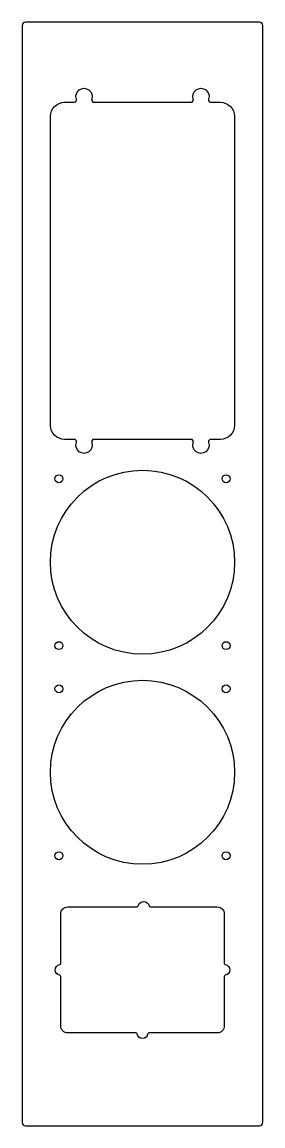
# Model space of a CAD drawing. Header units: millimetres. Extents: x 218 to 322, y -239 to 233.
import ezdxf

# ---------------------------------------------------------------- set-up
doc = ezdxf.new("R2010")
doc.units = ezdxf.units.MM
doc.layers.get('0').update_dxf_attribs({"linetype": 'CONTINUOUS'})

msp = doc.modelspace()

# ---------------------------------------------------------------- linework, layer by layer
for points in [[(218.5, -237.96, 0.414214), (220, -239.46), (320, -239.46, 0.414214), (321.5, -237.96), (321.5, 231.91, 0.414214), (320, 233.41), (220, 233.41, 0.414214), (218.5, 231.91)], [(241.7, 53.31, 0.517638), (240.76, 54.64), (236.62, 54.64, -0.414214), (230.62, 60.64), (230.62, 193.04, -0.414214), (236.62, 199.04), (240.76, 199.04, 0.517638), (241.7, 200.38, -1.414214), (248.3, 200.38, 0.517638), (249.24, 199.04), (290.76, 199.04, 0.517638), (291.7, 200.38, -1.414214), (298.3, 200.38, 0.517638), (299.24, 199.04), (303.38, 199.04, -0.414214), (309.38, 193.04), (309.38, 60.64, -0.414214), (303.38, 54.64), (299.24, 54.64, 0.517638), (298.3, 53.31, -1.414214), (291.7, 53.31, 0.517638), (290.76, 54.64), (249.24, 54.64, 0.517638), (248.3, 53.31, -1.414214)], [(272.81, -199.61, 0.363456), (272.31, -200.02, -0.837552), (267.69, -200.02, 0.363456), (267.19, -199.61), (238, -199.61, -0.414214), (235, -196.61), (235, -175.43, 0.363456), (234.59, -174.94, -0.837552), (234.59, -170.31, 0.363456), (235, -169.82), (235, -148.64, -0.414214), (238, -145.64), (267.72, -145.64, 0.363456), (268.21, -145.23, -0.837552), (272.84, -145.23, 0.363456), (273.33, -145.64), (302, -145.64, -0.414214), (305, -148.64), (305, -169.82, 0.363456), (305.41, -170.31, -0.837552), (305.41, -174.94, 0.363456), (305, -175.43), (305, -196.61, -0.414214), (302, -199.61)]]:
    msp.add_lwpolyline(points, format="xyb", close=True)
for centre, radius in [((270, 2.04), 39.4), ((234.25, 37.79), 1.7), ((305.75, 37.79), 1.7), ((234.25, -33.71), 1.7), ((305.75, -33.71), 1.7), ((270, -87.96), 39.4), ((234.25, -52.21), 1.7), ((305.75, -52.21), 1.7), ((234.25, -123.71), 1.7), ((305.75, -123.71), 1.7)]:
    msp.add_circle(centre, radius)

doc.saveas('drawing.dxf')
